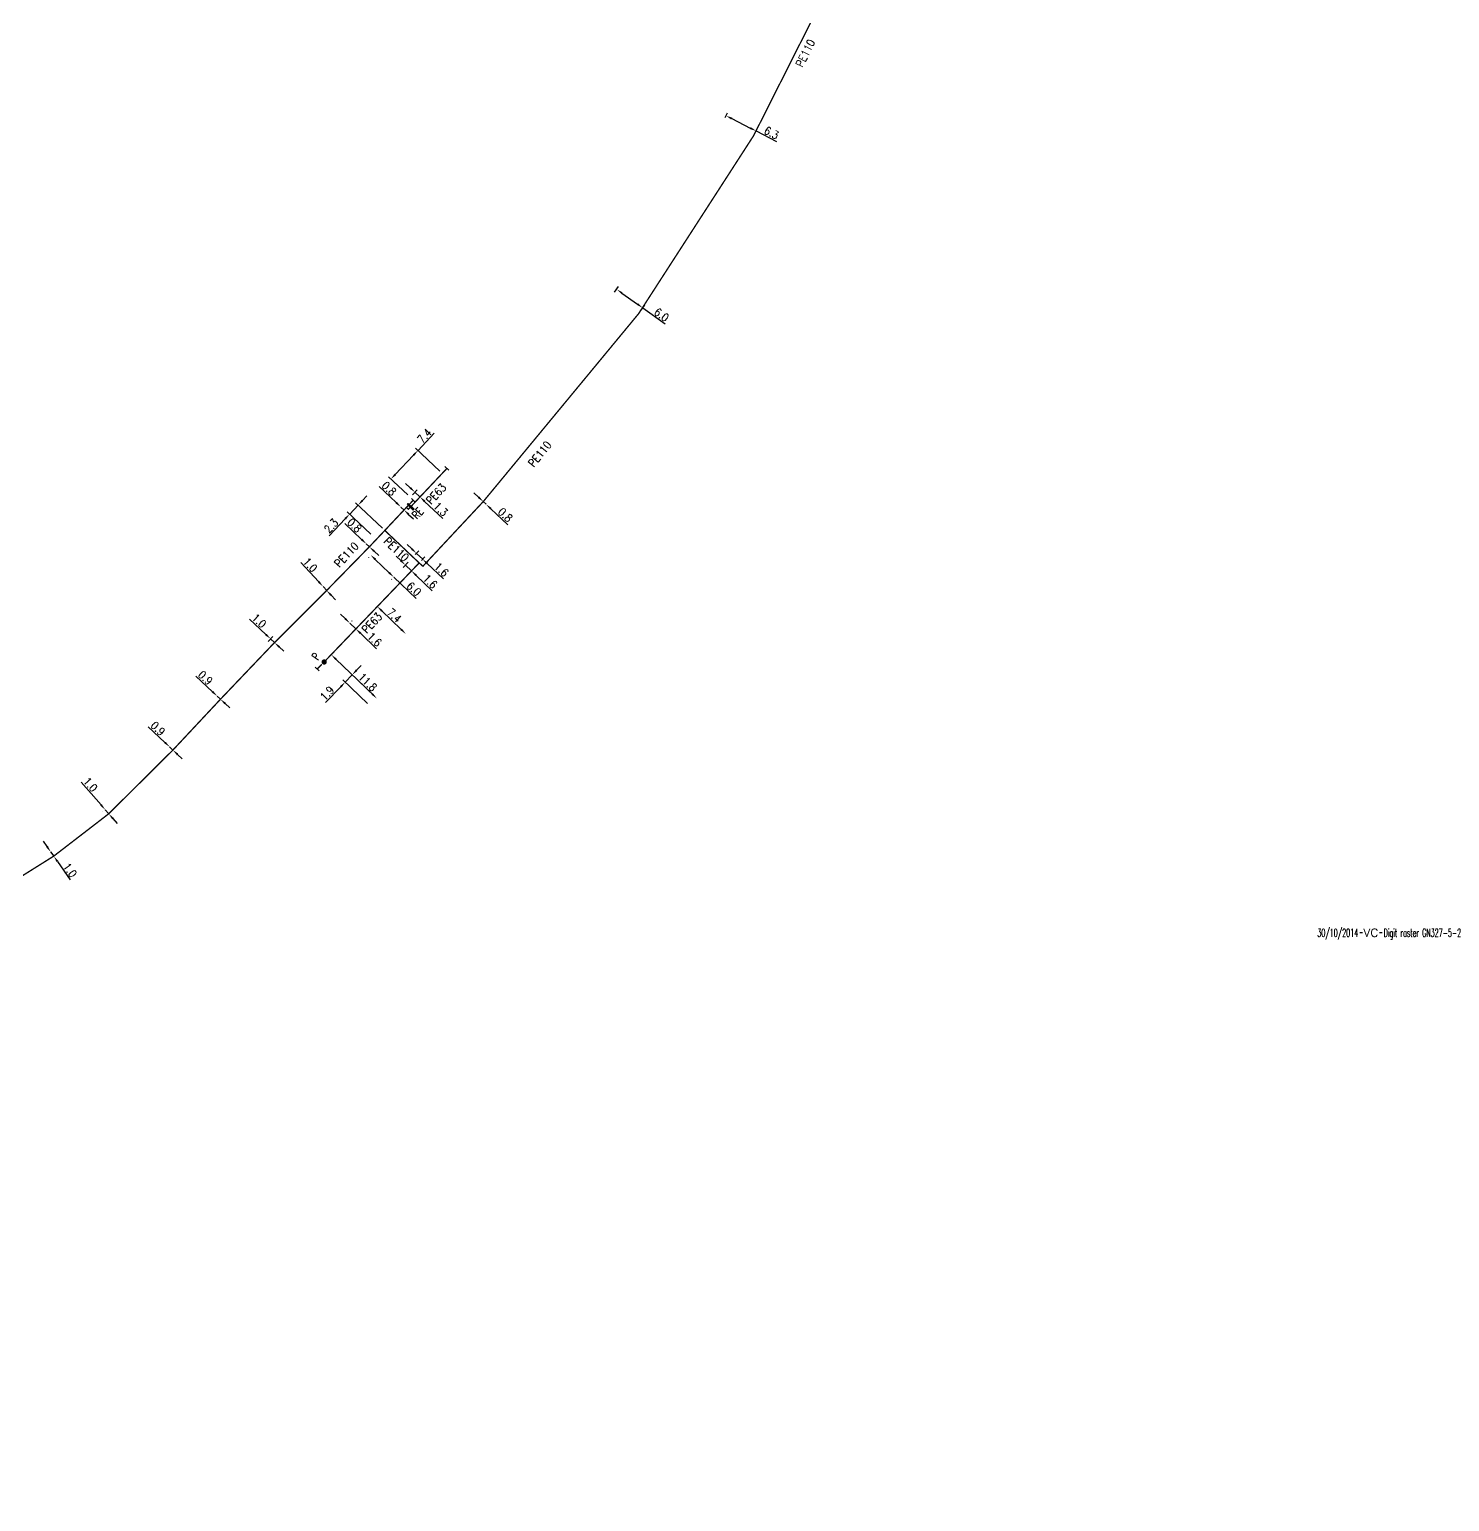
# Model space of a CAD drawing. Header units: millimetres. Extents: x 100882 to 102000, y 121995 to 123000.
# Drawn here: x 101698 to 101964.3, y 122404.7 to 122680.7 of the extents above; entities that cross this region are included whole.
import ezdxf
from ezdxf.enums import TextEntityAlignment as Align

# ---------------------------------------------------------------- set-up
doc = ezdxf.new("R2010")
doc.units = ezdxf.units.MM
doc.header["$PDMODE"] = 34
doc.linetypes.add('L_25_PE', pattern=[2000, 1000, 1000])
doc.layers.get('0').update_dxf_attribs({"linetype": 'CONTINUOUS'})
doc.layers.get('DEFPOINTS').update_dxf_attribs({"linetype": 'CONTINUOUS'})
for name, color, linetype in [('L_150', 1, 'CONTINUOUS'), ('L_300', 7, 'CONTINUOUS'), ('L_340', 7, 'CONTINUOUS'), ('L_910', 7, 'CONTINUOUS')]:
    doc.layers.add(name, color=color, linetype=linetype)
doc.styles.add('G_ROMANS', font='ROMANS.SHX', dxfattribs={"width": 0.75})
doc.styles.get("Standard").update_dxf_attribs({"font": 'romans.shx', "width": 0.85})
doc.dimstyles.get("Standard").update_dxf_attribs({"dimtxt": 1.5, "dimasz": 1.2, "dimexe": 0.625, "dimexo": 0.625, "dimgap": 0.25, "dimtad": 1, "dimdec": 1, "dimzin": 0, "dimdsep": 46, "dimtxsty": 'Standard', "dimcen": -0.5, "dimadec": 0, "dimazin": 0, "dimtfac": 1, "dimtdec": 1, "dimtmove": 0, "dimatfit": 3, "dimfxl": 0, "dimtolj": 1, "dimtzin": 0, "dimarcsym": 0})

# ---------------------------------------------------------------- blocks, each defined once
blk = doc.blocks.new('*D3')
at = {"layer": 'DEFPOINTS', "color": 0, "linetype": 'Continuous', "transparency": 16777216}
for p in [(101783.1, 122592.14), (101783.1, 122592.14), (101783.64, 122591.63)]:
    blk.add_point(p, dxfattribs=at)
at = {"layer": 'L_150', "color": 0, "linetype": 'Continuous', "lineweight": -2, "transparency": 16777216}
for p, q in [((101782.22, 122592.96), (101781.35, 122593.78)), ((101783.1, 122592.14), (101783.64, 122591.63)), ((101784.52, 122590.8), (101787.7, 122587.81))]:
    blk.add_line(p, q, dxfattribs=at)
at = {"layer": 'L_150', "color": 0, "linetype": 'Continuous', "transparency": 16777216}
for points in [[(101782.36, 122593.11), (101782.08, 122592.81), (101783.1, 122592.14)], [(101784.65, 122590.95), (101784.38, 122590.66), (101783.64, 122591.63)]]:
    blk.add_solid(points, dxfattribs=at)
at = {"layer": 'L_150', "color": 0, "linetype": 'Continuous', "transparency": 16777216, "insert": (101787.23, 122589.63), "char_height": 1.5, "attachment_point": 5, "rotation": 316.7884}
blk.add_mtext('\\A1;0.8', dxfattribs=at)
blk = doc.blocks.new('*D4')
at = {"layer": 'DEFPOINTS', "color": 0, "linetype": 'Continuous', "transparency": 16777216}
for p in [(101807.36, 122630.87), (101813, 122628.45), (101812.24, 122627.38)]:
    blk.add_point(p, dxfattribs=at)
at = {"layer": 'L_150', "color": 0, "linetype": 'Continuous', "lineweight": -2, "transparency": 16777216}
for p, q in [((101807.72, 122631.38), (101808.48, 122632.45)), ((101809.1, 122631.24), (101812.03, 122629.15)), ((101812.6, 122627.89), (101813.37, 122628.96)), ((101813, 122628.45), (101817.21, 122625.45))]:
    blk.add_line(p, q, dxfattribs=at)
at = {"layer": 'L_150', "color": 0, "linetype": 'Continuous', "transparency": 16777216}
for points in [[(101809.21, 122631.4), (101808.98, 122631.08), (101808.12, 122631.94)], [(101812.14, 122629.31), (101811.91, 122628.99), (101813, 122628.45)]]:
    blk.add_solid(points, dxfattribs=at)
at = {"layer": 'L_150', "color": 0, "linetype": 'Continuous', "transparency": 16777216, "insert": (101816.53, 122627.16), "char_height": 1.5, "attachment_point": 5, "rotation": 324.4722}
blk.add_mtext('\\A1;6.0', dxfattribs=at)
blk = doc.blocks.new('*D5')
at = {"layer": 'DEFPOINTS', "color": 0, "linetype": 'Continuous', "transparency": 16777216}
for p in [(101828.17, 122663.58), (101833.79, 122660.73), (101834.25, 122661.63)]:
    blk.add_point(p, dxfattribs=at)
at = {"layer": 'L_150', "color": 0, "linetype": 'Continuous', "lineweight": -2, "transparency": 16777216}
for p, q in [((101828.46, 122664.14), (101828.91, 122665.04)), ((101829.7, 122663.94), (101833.18, 122662.17)), ((101834.07, 122661.29), (101834.53, 122662.18)), ((101834.25, 122661.63), (101838.09, 122659.67))]:
    blk.add_line(p, q, dxfattribs=at)
at = {"layer": 'L_150', "color": 0, "linetype": 'Continuous', "transparency": 16777216}
for points in [[(101829.79, 122664.11), (101829.61, 122663.76), (101828.63, 122664.48)], [(101833.27, 122662.35), (101833.09, 122661.99), (101834.25, 122661.63)]]:
    blk.add_solid(points, dxfattribs=at)
at = {"layer": 'L_150', "color": 0, "linetype": 'Continuous', "transparency": 16777216, "insert": (101837.16, 122661.27), "char_height": 1.5, "attachment_point": 5, "rotation": 333.0767}
blk.add_mtext('\\A1;6.3', dxfattribs=at)
blk = doc.blocks.new('*D25')
at = {"layer": 'DEFPOINTS', "color": 0, "linetype": 'Continuous', "transparency": 16777216}
for p in [(101762.04, 122582.17), (101766.32, 122577.98), (101766.37, 122578.03)]:
    blk.add_point(p, dxfattribs=at)
at = {"layer": 'L_150', "color": 0, "linetype": 'Continuous', "lineweight": -2, "transparency": 16777216}
for p, q in [((101761.61, 122581.72), (101761.56, 122581.67)), ((101762.86, 122581.29), (101765.45, 122578.81)), ((101766.32, 122577.98), (101770.52, 122573.96)), ((101765.94, 122577.58), (101765.89, 122577.53))]:
    blk.add_line(p, q, dxfattribs=at)
at = {"layer": 'L_150', "color": 0, "linetype": 'Continuous', "transparency": 16777216}
for points in [[(101763, 122581.44), (101762.72, 122581.15), (101762, 122582.12)], [(101765.59, 122578.95), (101765.32, 122578.66), (101766.32, 122577.98)]]:
    blk.add_solid(points, dxfattribs=at)
at = {"layer": 'L_150', "color": 0, "linetype": 'Continuous', "transparency": 16777216, "insert": (101770.09, 122575.76), "char_height": 1.5, "attachment_point": 5, "rotation": 316.2451}
blk.add_mtext('\\A1;6.0', dxfattribs=at)
blk = doc.blocks.new('*D26')
at = {"layer": 'DEFPOINTS', "color": 0, "linetype": 'Continuous', "transparency": 16777216}
for p in [(101769.42, 122581.22), (101769.65, 122579.14), (101770.58, 122580.11)]:
    blk.add_point(p, dxfattribs=at)
at = {"layer": 'L_150', "color": 0, "linetype": 'Continuous', "lineweight": -2, "transparency": 16777216}
for p, q in [((101767.63, 122581.08), (101766.76, 122581.91)), ((101768.99, 122580.77), (101768.06, 122579.8)), ((101768.49, 122580.25), (101769.65, 122579.14)), ((101770.14, 122579.66), (101769.22, 122578.69)), ((101770.52, 122578.31), (101773.54, 122575.42))]:
    blk.add_line(p, q, dxfattribs=at)
at = {"layer": 'L_150', "color": 0, "linetype": 'Continuous', "transparency": 16777216}
for points in [[(101767.77, 122581.22), (101767.49, 122580.94), (101768.49, 122580.25)], [(101770.65, 122578.46), (101770.38, 122578.17), (101769.65, 122579.14)]]:
    blk.add_solid(points, dxfattribs=at)
at = {"layer": 'L_150', "color": 0, "linetype": 'Continuous', "transparency": 16777216, "insert": (101773.15, 122577.17), "char_height": 1.5, "attachment_point": 5, "rotation": 316.2451}
blk.add_mtext('\\A1;1.6', dxfattribs=at)
blk = doc.blocks.new('*D27')
at = {"layer": 'DEFPOINTS', "color": 0, "linetype": 'Continuous', "transparency": 16777216}
for p in [(101763.24, 122572.46), (101763.24, 122572.46), (101768.58, 122567.34)]:
    blk.add_point(p, dxfattribs=at)
at = {"layer": 'L_150', "color": 0, "linetype": 'Continuous', "lineweight": -2, "transparency": 16777216}
blk.add_line((101767.71, 122568.17), (101764.1, 122571.63), dxfattribs=at)
at = {"layer": 'L_150', "color": 0, "linetype": 'Continuous', "transparency": 16777216}
for points in [[(101764.24, 122571.78), (101763.96, 122571.49), (101763.24, 122572.46)], [(101767.85, 122568.32), (101767.57, 122568.03), (101768.58, 122567.34)]]:
    blk.add_solid(points, dxfattribs=at)
at = {"layer": 'L_150', "color": 0, "linetype": 'Continuous', "transparency": 16777216, "insert": (101766.43, 122570.79), "char_height": 1.5, "attachment_point": 5, "rotation": 316.1778}
blk.add_mtext('\\A1;7.4', dxfattribs=at)
blk = doc.blocks.new('*D28')
at = {"layer": 'DEFPOINTS', "color": 0, "linetype": 'Continuous', "transparency": 16777216}
for p in [(101754.62, 122563.41), (101754.62, 122563.41), (101763.13, 122555.24)]:
    blk.add_point(p, dxfattribs=at)
at = {"layer": 'L_150', "color": 0, "linetype": 'Continuous', "lineweight": -2, "transparency": 16777216}
blk.add_line((101762.27, 122556.07), (101755.48, 122562.58), dxfattribs=at)
at = {"layer": 'L_150', "color": 0, "linetype": 'Continuous', "transparency": 16777216}
for points in [[(101755.62, 122562.72), (101755.35, 122562.44), (101754.62, 122563.41)], [(101762.4, 122556.22), (101762.13, 122555.93), (101763.13, 122555.24)]]:
    blk.add_solid(points, dxfattribs=at)
at = {"layer": 'L_150', "color": 0, "linetype": 'Continuous', "transparency": 16777216, "insert": (101761.42, 122558.27), "char_height": 1.5, "attachment_point": 5, "rotation": 316.1778}
blk.add_mtext('\\A1;11.8', dxfattribs=at)
blk = doc.blocks.new('*D29')
at = {"layer": 'DEFPOINTS', "color": 0, "linetype": 'Continuous', "transparency": 16777216}
for p in [(101757.21, 122558.29), (101761.82, 122553.87), (101763.13, 122555.24)]:
    blk.add_point(p, dxfattribs=at)
at = {"layer": 'L_150', "color": 0, "linetype": 'Continuous', "lineweight": -2, "transparency": 16777216}
for p, q in [((101759.36, 122560.53), (101760.19, 122561.39)), ((101761.37, 122554.3), (101756.76, 122558.72)), ((101758.53, 122559.66), (101757.21, 122558.29)), ((101762.68, 122555.67), (101758.08, 122560.09)), ((101756.38, 122557.42), (101753.52, 122554.45))]:
    blk.add_line(p, q, dxfattribs=at)
at = {"layer": 'L_150', "color": 0, "linetype": 'Continuous', "transparency": 16777216}
for points in [[(101759.21, 122560.67), (101759.5, 122560.39), (101758.53, 122559.66)], [(101756.24, 122557.56), (101756.52, 122557.29), (101757.21, 122558.29)]]:
    blk.add_solid(points, dxfattribs=at)
at = {"layer": 'L_150', "color": 0, "linetype": 'Continuous', "transparency": 16777216, "insert": (101753.81, 122556.19), "char_height": 1.5, "attachment_point": 5, "rotation": 46.1778}
blk.add_mtext('\\A1;1.9', dxfattribs=at)
blk = doc.blocks.new('L_340_07')
at = {"color": 0, "linetype": 'Continuous', "const_width": 0.25, "flags": 128}
blk.add_lwpolyline([(0, 0), (1.25, 0)], dxfattribs=at)
at = {"color": 0, "linetype": 'Continuous', "flags": 128}
blk.add_lwpolyline([(1.25, -0.5), (1.25, 0.5)], dxfattribs=at)
at = {"color": 0, "linetype": 'Continuous', "style": 'G_ROMANS', "width": 0.75, "flags": 3}
for tag, p in [('DEF_COUP', (0.72, -5.97)), ('DEF_LEG', (0.72, -3.47)), ('DEF_TYPE', (0.72, -8.47))]:
    blk.add_attdef(tag, text='', height=1.2, dxfattribs=at).set_placement(p, align=Align.MIDDLE)
blk = doc.blocks.new('*D30')
at = {"layer": 'DEFPOINTS', "color": 0, "linetype": 'Continuous', "transparency": 16777216}
for p in [(101758, 122569.29), (101758.07, 122569.36), (101759.14, 122568.19)]:
    blk.add_point(p, dxfattribs=at)
at = {"layer": 'L_150', "color": 0, "linetype": 'Continuous', "lineweight": -2, "transparency": 16777216}
for p, q in [((101757.2, 122570.19), (101756.34, 122571.02)), ((101758.43, 122569.74), (101758.5, 122569.82)), ((101758.07, 122569.36), (101759.21, 122568.27)), ((101759.57, 122568.64), (101759.64, 122568.72)), ((101760.08, 122567.44), (101763.11, 122564.54))]:
    blk.add_line(p, q, dxfattribs=at)
at = {"layer": 'L_150', "color": 0, "linetype": 'Continuous', "transparency": 16777216}
for points in [[(101757.34, 122570.34), (101757.07, 122570.05), (101758.07, 122569.36)], [(101760.22, 122567.59), (101759.94, 122567.3), (101759.21, 122568.27)]]:
    blk.add_solid(points, dxfattribs=at)
at = {"layer": 'L_150', "color": 0, "linetype": 'Continuous', "transparency": 16777216, "insert": (101762.72, 122566.3), "char_height": 1.5, "attachment_point": 5, "rotation": 316.2451}
blk.add_mtext('\\A1;1.6', dxfattribs=at)
blk = doc.blocks.new('L_300_12')
at = {"color": 0, "linetype": 'Continuous', "const_width": 0.497, "flags": 128}
blk.add_lwpolyline([(-0.25, 0, 1), (0.25, 0, 1)], format="xyb", close=True, dxfattribs=at)
at = {"color": 0, "linetype": 'Continuous', "style": 'G_ROMANS', "width": 0.75}
blk.add_text('P', height=1.5, dxfattribs=at).set_placement((0, 1.85), align=Align.MIDDLE)
at = {"color": 0, "linetype": 'Continuous', "style": 'G_ROMANS', "width": 0.75, "flags": 3}
for tag, p in [('DEF_LEG', (0, -5)), ('DEF_COUP', (0, -7.5)), ('DEF_TYPE', (0, -10))]:
    blk.add_attdef(tag, text='', height=1.2, dxfattribs=at).set_placement(p, align=Align.MIDDLE)
blk = doc.blocks.new('*D425')
at = {"layer": 'DEFPOINTS', "color": 0, "linetype": 'Continuous', "transparency": 16777216}
for p in [(101701.98, 122526.49), (101701.98, 122526.49), (101702.56, 122525.67)]:
    blk.add_point(p, dxfattribs=at)
at = {"layer": 'L_150', "color": 0, "linetype": 'Continuous', "lineweight": -2, "transparency": 16777216}
for p, q in [((101701.3, 122527.48), (101700.61, 122528.46)), ((101701.98, 122526.49), (101702.56, 122525.67)), ((101703.24, 122524.69), (101705.64, 122521.25))]:
    blk.add_line(p, q, dxfattribs=at)
at = {"layer": 'L_150', "color": 0, "linetype": 'Continuous', "transparency": 16777216}
for points in [[(101701.46, 122527.59), (101701.13, 122527.36), (101701.98, 122526.49)], [(101703.41, 122524.8), (101703.08, 122524.58), (101702.56, 122525.67)]]:
    blk.add_solid(points, dxfattribs=at)
at = {"layer": 'L_150', "color": 0, "linetype": 'Continuous', "transparency": 16777216, "insert": (101705.6, 122523.05), "char_height": 1.5, "attachment_point": 5, "rotation": 304.8941}
blk.add_mtext('\\A1;1.0', dxfattribs=at)
blk = doc.blocks.new('*D426')
at = {"layer": 'DEFPOINTS', "color": 0, "linetype": 'Continuous', "transparency": 16777216}
for p in [(101724.29, 122546.15), (101724.29, 122546.15), (101724.91, 122545.56)]:
    blk.add_point(p, dxfattribs=at)
at = {"layer": 'L_150', "color": 0, "linetype": 'Continuous', "lineweight": -2, "transparency": 16777216}
for p, q in [((101723.42, 122546.97), (101720.28, 122549.93)), ((101724.91, 122545.56), (101724.29, 122546.15)), ((101725.78, 122544.74), (101726.65, 122543.91))]:
    blk.add_line(p, q, dxfattribs=at)
at = {"layer": 'L_150', "color": 0, "linetype": 'Continuous', "transparency": 16777216}
for points in [[(101723.56, 122547.12), (101723.28, 122546.82), (101724.29, 122546.15)], [(101725.92, 122544.88), (101725.64, 122544.59), (101724.91, 122545.56)]]:
    blk.add_solid(points, dxfattribs=at)
at = {"layer": 'L_150', "color": 0, "linetype": 'Continuous', "transparency": 16777216, "insert": (101722.1, 122549.59), "char_height": 1.5, "attachment_point": 5, "rotation": 316.6463}
blk.add_mtext('\\A1;0.9', dxfattribs=at)
blk = doc.blocks.new('*D427')
at = {"layer": 'DEFPOINTS', "color": 0, "linetype": 'Continuous', "transparency": 16777216}
for p in [(101733.21, 122555.67), (101733.21, 122555.67), (101733.83, 122555.09)]:
    blk.add_point(p, dxfattribs=at)
at = {"layer": 'L_150', "color": 0, "linetype": 'Continuous', "lineweight": -2, "transparency": 16777216}
for p, q in [((101732.33, 122556.49), (101729.18, 122559.43)), ((101733.83, 122555.09), (101733.21, 122555.67)), ((101734.71, 122554.27), (101735.58, 122553.45))]:
    blk.add_line(p, q, dxfattribs=at)
at = {"layer": 'L_150', "color": 0, "linetype": 'Continuous', "transparency": 16777216}
for points in [[(101732.47, 122556.63), (101732.19, 122556.34), (101733.21, 122555.67)], [(101734.84, 122554.42), (101734.57, 122554.12), (101733.83, 122555.09)]]:
    blk.add_solid(points, dxfattribs=at)
at = {"layer": 'L_150', "color": 0, "linetype": 'Continuous', "transparency": 16777216, "insert": (101731, 122559.1), "char_height": 1.5, "attachment_point": 5, "rotation": 317.0032}
blk.add_mtext('\\A1;0.9', dxfattribs=at)
blk = doc.blocks.new('*D428')
at = {"layer": 'DEFPOINTS', "color": 0, "linetype": 'Continuous', "transparency": 16777216}
for p in [(101742.34, 122565.45), (101743.22, 122566.4), (101743.96, 122565.71)]:
    blk.add_point(p, dxfattribs=at)
at = {"layer": 'L_150', "color": 0, "linetype": 'Continuous', "lineweight": -2, "transparency": 16777216}
for p, q in [((101742.35, 122567.21), (101739.29, 122570.08)), ((101742.76, 122565.9), (101743.65, 122566.85)), ((101743.96, 122565.71), (101743.22, 122566.4)), ((101744.83, 122564.89), (101745.71, 122564.07))]:
    blk.add_line(p, q, dxfattribs=at)
at = {"layer": 'L_150', "color": 0, "linetype": 'Continuous', "transparency": 16777216}
for points in [[(101742.48, 122567.36), (101742.21, 122567.07), (101743.22, 122566.4)], [(101744.97, 122565.04), (101744.7, 122564.75), (101743.96, 122565.71)]]:
    blk.add_solid(points, dxfattribs=at)
at = {"layer": 'L_150', "color": 0, "linetype": 'Continuous', "transparency": 16777216, "insert": (101741.06, 122569.79), "char_height": 1.5, "attachment_point": 5, "rotation": 316.9402}
blk.add_mtext('\\A1;1.0', dxfattribs=at)
blk = doc.blocks.new('*D429')
at = {"layer": 'DEFPOINTS', "color": 0, "linetype": 'Continuous', "transparency": 16777216}
for p in [(101753.06, 122576.21), (101753.06, 122576.21), (101753.74, 122575.48)]:
    blk.add_point(p, dxfattribs=at)
at = {"layer": 'L_150', "color": 0, "linetype": 'Continuous', "lineweight": -2, "transparency": 16777216}
for p, q in [((101752.24, 122577.09), (101748.9, 122580.69)), ((101753.74, 122575.48), (101753.06, 122576.21)), ((101754.56, 122574.6), (101755.37, 122573.72))]:
    blk.add_line(p, q, dxfattribs=at)
at = {"layer": 'L_150', "color": 0, "linetype": 'Continuous', "transparency": 16777216}
for points in [[(101752.39, 122577.23), (101752.09, 122576.96), (101753.06, 122576.21)], [(101754.7, 122574.74), (101754.41, 122574.47), (101753.74, 122575.48)]]:
    blk.add_solid(points, dxfattribs=at)
at = {"layer": 'L_150', "color": 0, "linetype": 'Continuous', "transparency": 16777216, "insert": (101750.65, 122580.28), "char_height": 1.5, "attachment_point": 5, "rotation": 312.9257}
blk.add_mtext('\\A1;1.0', dxfattribs=at)
blk = doc.blocks.new('*D430')
at = {"layer": 'DEFPOINTS', "color": 0, "linetype": 'Continuous', "transparency": 16777216}
for p in [(101758.05, 122589.8), (101764.64, 122586.73), (101762.49, 122585.6)]:
    blk.add_point(p, dxfattribs=at)
at = {"layer": 'L_150', "color": 0, "linetype": 'Continuous', "lineweight": -2, "transparency": 16777216}
for p, q in [((101764.18, 122587.16), (101759.17, 122591.9)), ((101760.45, 122592.34), (101761.27, 122593.21)), ((101762.03, 122586.03), (101757.59, 122590.22)), ((101759.63, 122591.47), (101758.05, 122589.8)), ((101757.22, 122588.92), (101754.22, 122585.75))]:
    blk.add_line(p, q, dxfattribs=at)
at = {"layer": 'L_150', "color": 0, "linetype": 'Continuous', "transparency": 16777216}
for points in [[(101760.3, 122592.48), (101760.59, 122592.2), (101759.63, 122591.47)], [(101757.08, 122589.06), (101757.37, 122588.79), (101758.05, 122589.8)]]:
    blk.add_solid(points, dxfattribs=at)
at = {"layer": 'L_150', "color": 0, "linetype": 'Continuous', "transparency": 16777216, "insert": (101754.58, 122587.59), "char_height": 1.5, "attachment_point": 5, "rotation": 46.6111}
blk.add_mtext('\\A1;2.3', dxfattribs=at)
blk = doc.blocks.new('*D431')
at = {"layer": 'DEFPOINTS', "color": 0, "linetype": 'Continuous', "transparency": 16777216}
for p in [(101769.92, 122581.74), (101770.58, 122582.43), (101771.08, 122580.64)]:
    blk.add_point(p, dxfattribs=at)
at = {"layer": 'L_150', "color": 0, "linetype": 'Continuous', "lineweight": -2, "transparency": 16777216}
for p, q in [((101769.7, 122583.26), (101768.83, 122584.08)), ((101770.35, 122582.19), (101771.01, 122582.89)), ((101770.58, 122582.43), (101771.74, 122581.34)), ((101771.51, 122581.09), (101772.17, 122581.79)), ((101772.61, 122580.51), (101775.66, 122577.63))]:
    blk.add_line(p, q, dxfattribs=at)
at = {"layer": 'L_150', "color": 0, "linetype": 'Continuous', "transparency": 16777216}
for points in [[(101769.84, 122583.4), (101769.57, 122583.11), (101770.58, 122582.43)], [(101772.75, 122580.66), (101772.47, 122580.37), (101771.74, 122581.34)]]:
    blk.add_solid(points, dxfattribs=at)
at = {"layer": 'L_150', "color": 0, "linetype": 'Continuous', "transparency": 16777216, "insert": (101775.26, 122579.39), "char_height": 1.5, "attachment_point": 5, "rotation": 316.6111}
blk.add_mtext('\\A1;1.6', dxfattribs=at)
blk = doc.blocks.new('*D432')
at = {"layer": 'DEFPOINTS', "color": 0, "linetype": 'Continuous', "transparency": 16777216}
for p in [(101761.17, 122584.22), (101761.17, 122584.22), (101761.75, 122583.67)]:
    blk.add_point(p, dxfattribs=at)
at = {"layer": 'L_150', "color": 0, "linetype": 'Continuous', "lineweight": -2, "transparency": 16777216}
for p, q in [((101760.3, 122585.04), (101757.12, 122588.04)), ((101761.75, 122583.67), (101761.17, 122584.22)), ((101762.63, 122582.84), (101763.5, 122582.02))]:
    blk.add_line(p, q, dxfattribs=at)
at = {"layer": 'L_150', "color": 0, "linetype": 'Continuous', "transparency": 16777216}
for points in [[(101760.44, 122585.19), (101760.16, 122584.89), (101761.17, 122584.22)], [(101762.76, 122582.99), (101762.49, 122582.7), (101761.75, 122583.67)]]:
    blk.add_solid(points, dxfattribs=at)
at = {"layer": 'L_150', "color": 0, "linetype": 'Continuous', "transparency": 16777216, "insert": (101758.96, 122587.68), "char_height": 1.5, "attachment_point": 5, "rotation": 316.6111}
blk.add_mtext('\\A1;0.8', dxfattribs=at)
blk = doc.blocks.new('*D433')
at = {"layer": 'DEFPOINTS', "color": 0, "linetype": 'Continuous', "transparency": 16777216}
for p in [(101767.66, 122591.11), (101767.66, 122591.11), (101768.24, 122590.56)]:
    blk.add_point(p, dxfattribs=at)
at = {"layer": 'L_150', "color": 0, "linetype": 'Continuous', "lineweight": -2, "transparency": 16777216}
for p, q in [((101766.79, 122591.94), (101763.61, 122594.94)), ((101768.24, 122590.56), (101767.66, 122591.11)), ((101769.11, 122589.74), (101769.99, 122588.92))]:
    blk.add_line(p, q, dxfattribs=at)
at = {"layer": 'L_150', "color": 0, "linetype": 'Continuous', "transparency": 16777216}
for points in [[(101766.93, 122592.08), (101766.65, 122591.79), (101767.66, 122591.11)], [(101769.25, 122589.89), (101768.98, 122589.6), (101768.24, 122590.56)]]:
    blk.add_solid(points, dxfattribs=at)
at = {"layer": 'L_150', "color": 0, "linetype": 'Continuous', "transparency": 16777216, "insert": (101765.45, 122594.58), "char_height": 1.5, "attachment_point": 5, "rotation": 316.64}
blk.add_mtext('\\A1;0.8', dxfattribs=at)
blk = doc.blocks.new('*D434')
at = {"layer": 'DEFPOINTS', "color": 0, "linetype": 'Continuous', "transparency": 16777216}
for p in [(101775.42, 122597.44), (101765.79, 122596.36), (101769.39, 122592.95)]:
    blk.add_point(p, dxfattribs=at)
at = {"layer": 'L_340', "color": 0, "linetype": 'Continuous', "lineweight": -2, "transparency": 16777216}
for p, q in [((101770.87, 122601.74), (101773.91, 122604.96)), ((101766.61, 122597.23), (101770.05, 122600.86)), ((101774.97, 122597.87), (101770.41, 122602.17)), ((101768.94, 122593.38), (101765.33, 122596.79))]:
    blk.add_line(p, q, dxfattribs=at)
at = {"layer": 'L_340', "color": 0, "linetype": 'Continuous', "transparency": 16777216}
for points in [[(101769.9, 122601), (101770.19, 122600.73), (101770.87, 122601.74)], [(101766.47, 122597.37), (101766.76, 122597.09), (101765.79, 122596.36)]]:
    blk.add_solid(points, dxfattribs=at)
at = {"layer": 'L_340', "color": 0, "linetype": 'Continuous', "transparency": 16777216, "insert": (101772.08, 122604.47), "char_height": 1.5, "attachment_point": 5, "rotation": 46.6403}
blk.add_mtext('\\A1;7.4', dxfattribs=at)
blk = doc.blocks.new('*D435')
at = {"layer": 'DEFPOINTS', "color": 0, "linetype": 'Continuous', "transparency": 16777216}
for p in [(101769.39, 122592.95), (101770.29, 122593.9), (101771.23, 122593)]:
    blk.add_point(p, dxfattribs=at)
at = {"layer": 'L_150', "color": 0, "linetype": 'Continuous', "lineweight": -2, "transparency": 16777216}
for p, q in [((101769.41, 122594.72), (101768.54, 122595.54)), ((101769.82, 122593.41), (101770.72, 122594.35)), ((101770.29, 122593.9), (101771.23, 122593)), ((101772.11, 122592.18), (101775.52, 122588.96))]:
    blk.add_line(p, q, dxfattribs=at)
at = {"layer": 'L_150', "color": 0, "linetype": 'Continuous', "transparency": 16777216}
for points in [[(101769.55, 122594.87), (101769.28, 122594.57), (101770.29, 122593.9)], [(101772.24, 122592.33), (101771.97, 122592.03), (101771.23, 122593)]]:
    blk.add_solid(points, dxfattribs=at)
at = {"layer": 'L_150', "color": 0, "linetype": 'Continuous', "transparency": 16777216, "insert": (101775.12, 122590.71), "char_height": 1.5, "attachment_point": 5, "rotation": 316.6403}
blk.add_mtext('\\A1;1.3', dxfattribs=at)
blk = doc.blocks.new('L_340_21')
blk.add_hatch(color=256).paths.add_polyline_path([(0.125, 0.75), (-0.125, 0.75), (-0.125, -0.75), (0.125, -0.75)])
blk.add_lwpolyline([(-0.125, 0.75), (0.125, 0.75), (0.125, -0.75), (-0.125, -0.75)], close=True)
at = {"style": 'G_ROMANS', "width": 0.75, "flags": 8}
blk.add_attdef('RE', text='', height=1.5, dxfattribs=at).set_placement((0, 3), align=Align.MIDDLE)
at = {"color": 0, "linetype": 'Continuous', "style": 'G_ROMANS', "width": 0.75, "flags": 3}
for tag, p in [('DEF_COUP', (0, -6)), ('DEF_LEG', (0, -4)), ('DEF_TYPE', (0, -8))]:
    blk.add_attdef(tag, text='', height=1.2, dxfattribs=at).set_placement(p, align=Align.MIDDLE)
blk = doc.blocks.new('GIS_MODF')
at = {"color": 0, "linetype": 'Continuous', "flags": 128}
for points in [[(-2.18, -0.01), (-1.68, -0.01)], [(1.52, -0.01), (2.02, -0.01)]]:
    blk.add_lwpolyline(points, dxfattribs=at)
at = {"color": 0, "linetype": 'Continuous', "width": 0.5}
blk.add_attdef('DATE', text='', height=1.5, dxfattribs=at).set_placement((-2.5, -0.8), align=Align.RIGHT)
at = {"color": 0, "linetype": 'Continuous', "width": 1.771291}
blk.add_attdef('USER', text='', height=1.5, dxfattribs=at).set_placement((-1.51, -0.8), (1.28, -0.8), align=Align.FIT)
at = {"color": 0, "linetype": 'Continuous', "width": 0.5}
blk.add_attdef('DESC', (2.29, -0.8), '', height=1.5, dxfattribs=at)
blk = doc.blocks.new('*D441')
at = {"layer": 'DEFPOINTS', "color": 0, "linetype": 'Continuous', "transparency": 16777216}
for p in [(101712.21, 122534.36), (101712.21, 122534.36), (101712.87, 122533.61)]:
    blk.add_point(p, dxfattribs=at)
at = {"layer": 'L_150', "color": 0, "linetype": 'Continuous', "lineweight": -2, "transparency": 16777216}
for p, q in [((101711.43, 122535.27), (101707.69, 122539.55)), ((101711.74, 122533.95), (101711.74, 122533.95)), ((101712.87, 122533.61), (101712.21, 122534.36)), ((101712.4, 122533.2), (101712.4, 122533.2)), ((101713.66, 122532.7), (101714.45, 122531.8))]:
    blk.add_line(p, q, dxfattribs=at)
at = {"layer": 'L_150', "color": 0, "linetype": 'Continuous', "transparency": 16777216}
for points in [[(101711.58, 122535.4), (101711.28, 122535.13), (101712.21, 122534.36)], [(101713.81, 122532.83), (101713.51, 122532.57), (101712.87, 122533.61)]]:
    blk.add_solid(points, dxfattribs=at)
at = {"layer": 'L_150', "color": 0, "linetype": 'Continuous', "transparency": 16777216, "insert": (101709.43, 122539.08), "char_height": 1.5, "attachment_point": 5, "rotation": 311.0774}
blk.add_mtext('\\A1;1.0', dxfattribs=at)

msp = doc.modelspace()

# ---------------------------------------------------------------- linework, layer by layer
at = {"layer": 'L_150', "linetype": 'L_25_PE', "const_width": 0.25, "flags": 128}
for points in [[(101850.63, 122721.53), (101859.52, 122717.29), (101848.41, 122694.54), (101850.38, 122693.63), (101833.79, 122660.73), (101812.24, 122627.38), (101783.1, 122592.14), (101771.78, 122580.02), (101771.08, 122580.64), (101764.64, 122586.73)], [(101768.69, 122591.04), (101769.05, 122590.69), (101769.5, 122591.17), (101771.23, 122593), (101775.42, 122597.44)], [(101367.13, 122404.79), (101367.32, 122404.85), (101367.19, 122405.23), (101367.07, 122405.61), (101374.31, 122408.06), (101379.82, 122410.03), (101379.82, 122410.03), (101394.48, 122415.06), (101406.65, 122419.13), (101415.9, 122422.48), (101432.05, 122427.87), (101432.05, 122427.87), (101479.85, 122443.8), (101484, 122445.59), (101497.02, 122450.1), (101497.02, 122450.1), (101510.17, 122454.71), (101523.1, 122459.15), (101539.47, 122464.58), (101549.96, 122468.38), (101549.96, 122468.38), (101564.12, 122473.05), (101577, 122477.57), (101589.94, 122481.97), (101612.9, 122489.71), (101627.15, 122494.54), (101644.56, 122500.64), (101673.35, 122510.17), (101681.04, 122512.7), (101681.04, 122512.7), (101691.04, 122518.46), (101702.56, 122525.67), (101712.87, 122533.61), (101724.91, 122545.56), (101733.83, 122555.09), (101743.96, 122565.71), (101753.74, 122575.48), (101761.75, 122583.67), (101761.75, 122583.67), (101764.64, 122586.73), (101768.24, 122590.56), (101768.69, 122591.04), (101769.12, 122591.49)], [(101753.27, 122562.07), (101771.08, 122580.64)]]:
    msp.add_lwpolyline(points, dxfattribs=at)

# ---------------------------------------------------------------- block references
at = {"layer": 'L_300', "rotation": 55.71800276415112}
msp.add_blockref('L_300_12', (101753.27, 122562.07), dxfattribs=at)
at = {"layer": 'L_340'}
for p, rotation in [((101775.42, 122597.44), 46.639966253083), ((101769.12, 122591.49), 46.639966253083), ((101752.82, 122561.64), 226.1778384465218)]:
    msp.add_blockref('L_340_07', p, dxfattribs=dict(at, rotation=rotation))
ref = msp.add_blockref('L_340_21', (101769.5, 122591.17), dxfattribs=dict(at, rotation=46.35583400634327))
ref.add_attrib('RE', 'RE', dxfattribs={"layer": '0', "color": 0, "linetype": 'Continuous', "height": 1.5, "rotation": 46.2773, "width": 0.75, "flags": 8}).set_placement((101770.79, 122589.96), align=Align.MIDDLE)
at = {"layer": 'L_910'}
ref = msp.add_blockref('GIS_MODF', (101949.67, 122511.35), dxfattribs=at)
ref.add_attrib('DATE', '30/10/2014', dxfattribs={"layer": '0', "color": 0, "linetype": 'Continuous', "height": 1.5, "width": 0.5}).set_placement((101947.16, 122510.55), align=Align.RIGHT)
ref.add_attrib('USER', 'VC', dxfattribs={"layer": '0', "color": 0, "linetype": 'Continuous', "height": 1.5, "width": 1.082456}).set_placement((101948.16, 122510.55), (101950.94, 122510.55), align=Align.FIT)
ref.add_attrib('DESC', 'Digit raster GN327-5-2', (101951.95, 122510.55), dxfattribs={"layer": '0', "color": 0, "linetype": 'Continuous', "height": 1.5, "width": 0.5})

# ---------------------------------------------------------------- texts
at = {"layer": 'L_150', "linetype": 'Continuous', "width": 0.85}
for s, rotation, p in [('PE110', 63.6862, (101842.95, 122673.43)), ('PE110', 50.7804, (101792.56, 122598.47)), ('PE63', 46.6571, (101773.31, 122591.47)), ('PE110', 46.4077, (101756.11, 122579.68)), ('PE110', 316.6111, (101764.3, 122584.53))]:
    msp.add_text(s, height=1.5, rotation=rotation, dxfattribs=at).set_placement(p)
msp.add_text('PE63', height=1.5, rotation=45.9485, dxfattribs=at).set_placement((101762.22, 122569.38), align=Align.MIDDLE)

# ---------------------------------------------------------------- dimensions: what is measured, and where the dimension line sits
at = {"layer": 'L_150', "linetype": 'Continuous'}
for base, p1, p2, angle, picture, middle, dimtype in [((101834.25, 122661.63), (101828.17, 122663.58), (101833.79, 122660.73), 333.0767, '*D5', (101836.7, 122660.38), 161), ((101813, 122628.45), (101807.36, 122630.87), (101812.24, 122627.38), 324.4722, '*D4', (101815.95, 122626.35), 161), ((101767.66, 122591.11), (101768.24, 122590.56), (101767.66, 122591.11), 316.64, '*D433', (101764.76, 122593.85), 160), ((101770.29, 122593.9), (101771.23, 122593), (101769.39, 122592.95), 316.6403, '*D435', (101774.43, 122589.98), 160), ((101758.05, 122589.8), (101764.64, 122586.73), (101762.49, 122585.6), 46.6111, '*D430', (101755.31, 122586.9), 160), ((101783.1, 122592.14), (101783.64, 122591.63), (101783.1, 122592.14), 136.7884, '*D3', (101786.55, 122588.9), 161), ((101761.17, 122584.22), (101761.75, 122583.67), (101761.17, 122584.22), 316.6111, '*D432', (101758.28, 122586.95), 160), ((101770.58, 122582.43), (101771.08, 122580.64), (101769.92, 122581.74), 316.6111, '*D431', (101774.57, 122578.66), 160), ((101753.06, 122576.21), (101753.74, 122575.48), (101753.06, 122576.21), 312.9257, '*D429', (101749.91, 122579.6), 160), ((101766.32, 122577.98), (101762.04, 122582.17), (101766.37, 122578.03), 316.2451, '*D25', (101769.39, 122575.04), 161), ((101769.65, 122579.14), (101769.42, 122581.22), (101770.58, 122580.11), 316.2451, '*D26', (101772.46, 122576.45), 161), ((101763.24, 122572.46), (101768.58, 122567.34), (101763.24, 122572.46), 136.1778, '*D27', (101765.73, 122570.07), 161), ((101743.22, 122566.4), (101743.96, 122565.71), (101742.34, 122565.45), 316.9402, '*D428', (101740.38, 122569.05), 160), ((101758.07, 122569.36), (101759.14, 122568.19), (101758, 122569.29), 136.2451, '*D30', (101762.03, 122565.58), 161), ((101757.21, 122558.29), (101763.13, 122555.24), (101761.82, 122553.87), 226.1778, '*D29', (101754.53, 122555.5), 161), ((101754.62, 122563.41), (101763.13, 122555.24), (101754.62, 122563.41), 136.1778, '*D28', (101760.73, 122557.55), 161), ((101733.21, 122555.67), (101733.83, 122555.09), (101733.21, 122555.67), 317.0032, '*D427', (101730.31, 122558.37), 160), ((101724.29, 122546.15), (101724.91, 122545.56), (101724.29, 122546.15), 316.6463, '*D426', (101721.42, 122548.86), 160), ((101712.21, 122534.36), (101712.87, 122533.61), (101712.21, 122534.36), 311.0774, '*D441', (101708.67, 122538.42), 160), ((101701.98, 122526.49), (101702.56, 122525.67), (101701.98, 122526.49), 304.8941, '*D425', (101704.78, 122522.48), 160)]:
    dim = msp.add_linear_dim(base=base, p1=p1, p2=p2, angle=angle, dimstyle='Standard', dxfattribs=at)
    dim.commit()
    dim.dimension.update_dxf_attribs({"geometry": picture, "text_midpoint": middle, "dimtype": dimtype})
at = {"layer": 'L_340', "linetype": 'Continuous'}
dim = msp.add_linear_dim(base=(101765.79, 122596.36), p1=(101775.42, 122597.44), p2=(101769.39, 122592.95), angle=46.6403, dimstyle='Standard', dxfattribs=at)
dim.commit()
dim.dimension.update_dxf_attribs({"geometry": '*D434', "text_midpoint": (101772.8, 122603.78), "dimtype": 160})

doc.saveas('drawing.dxf')
